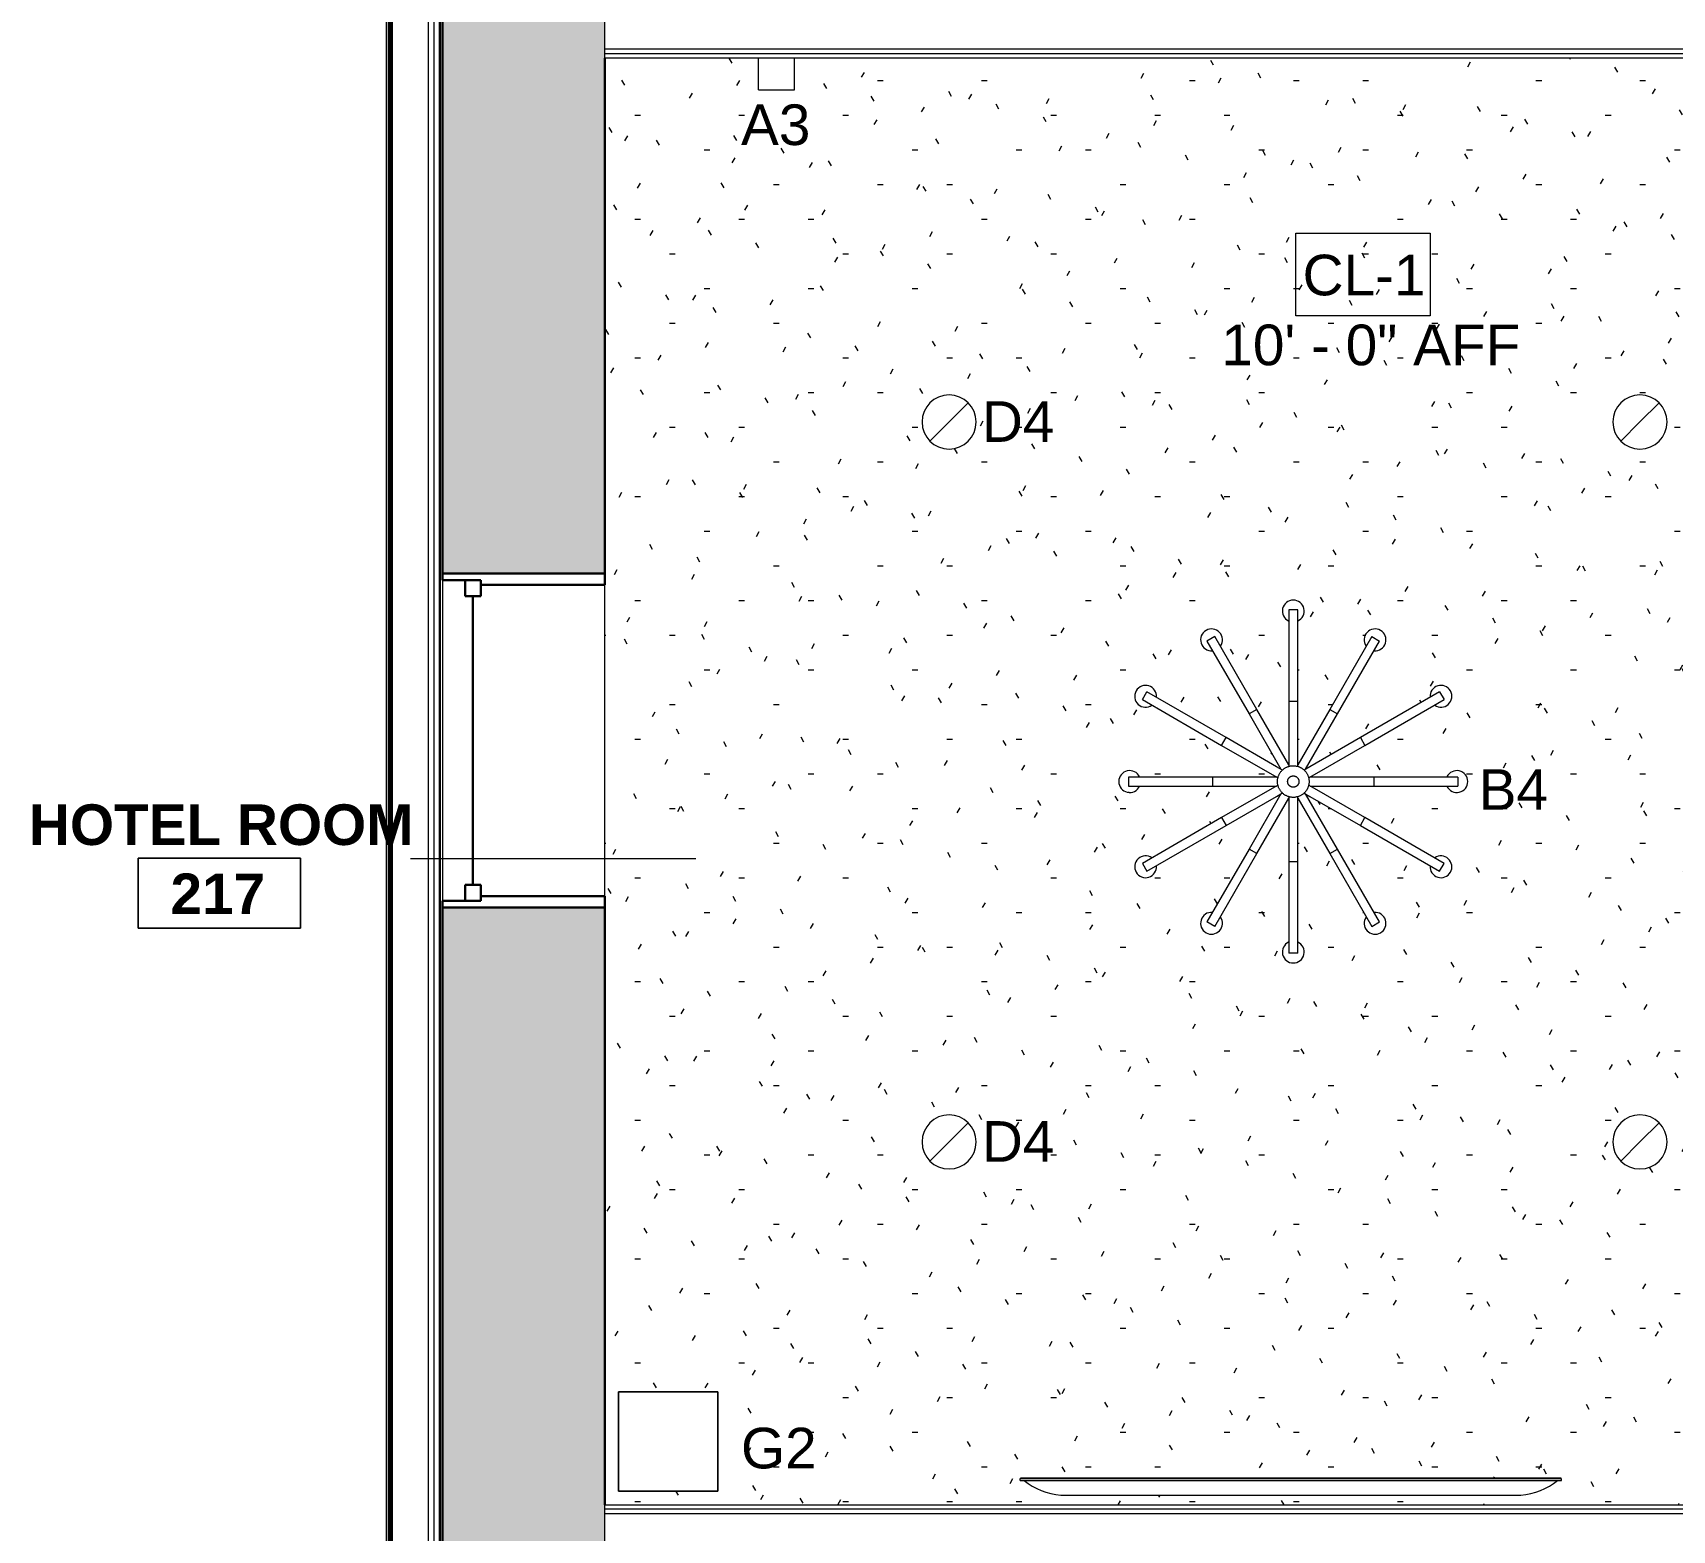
# Model space of a CAD drawing. Header units: inches. Extents: x -1176 to 1507, y -2527 to 978.
# Drawn here: x -1080.5 to -898.8, y -494.7 to -328.8 of the extents above; entities that cross this region are included whole.
import ezdxf

# ---------------------------------------------------------------- set-up
doc = ezdxf.new("R2010")
doc.units = ezdxf.units.IN
doc.header["$MEASUREMENT"] = 0
for name, color, linetype, lineweight in [('A-AREA-IDEN', 2, 'Continuous', 9), ('A-CLNG', 13, 'Continuous', 18), ('A-CLNG-IDEN', 151, 'Continuous', 9), ('A-CLNG-PATT', 13, 'Continuous', 18), ('A-DETL-GENF', 92, 'Continuous', 18), ('A-GLAZ', 151, 'Continuous', 18), ('A-WALL', 113, 'Continuous', 18), ('A-WALL-PATT', 111, 'Continuous', 18), ('E-LITE-EQPM', 33, 'Continuous', 9), ('E-LITE-EQPM-IDEN', 33, 'Continuous', 9), ('I-WALL', 2, 'Continuous', 18), ('Q-SPCQ', 91, 'Continuous', 9)]:
    doc.layers.add(name, color=color, linetype=linetype, lineweight=lineweight)
doc.styles.add('Arial', font='arial.ttf', dxfattribs={"height": 4.5})
doc.styles.add('Swis721 Lt BT', font='swissl.ttf', dxfattribs={"height": 4.5})
doc.styles.add('Swis721 Lt BT_B', font='', dxfattribs={"height": 4.5})
doc.styles.get('Swis721 Lt BT_B').set_extended_font_data('Swis721 Lt BT', bold=True)

# ---------------------------------------------------------------- blocks, each defined once
blk = doc.blocks.new('Double Hung - medium windows 3_ 1_-6826448-2nd Floor RCP')
at = {"layer": 'A-GLAZ', "color": 8, "lineweight": 30}
for p, q in [((-18.5, 9), (-17.75, 9)), ((-17.75, 4.75), (-17.75, 9)), ((17.75, 4.75), (17.75, 9)), ((18.5, 9), (17.75, 9)), ((-17.75, 6.5), (-17.75, 4.75)), ((-17.75, 6.5), (-16, 6.5)), ((-16, 6.5), (-16, 4.75)), ((-16, 5.625), (16, 5.625)), ((16, 6.5), (16, 4.75)), ((17.75, 6.5), (16, 6.5)), ((17.75, 6.5), (17.75, 4.75)), ((-17.75, 4.75), (-16, 4.75)), ((-17.75, 4.75), (-17.25, 4.75)), ((-17.25, -9), (-17.25, 4.75)), ((17.75, 4.75), (16, 4.75)), ((17.25, 4.75), (17.75, 4.75)), ((17.25, 4.75), (17.25, -9)), ((-17.25, -9), (-18.5, -9)), ((17.25, -9), (18.5, -9))]:
    blk.add_line(p, q, dxfattribs=at)
blk = doc.blocks.new('A-Flat_Screen_TV - OLED 65B6P 65_-4747238-2nd Floor RCP')
at = {"layer": 'Q-SPCQ'}
for p, q in [((-29.94, 0.19), (-30, 0.19)), ((-30, 0.19), (-30, 0)), ((-30, 0), (30, 0)), ((-29.56, 0.19), (-29.94, 0.19)), ((-29.94, 0), (-29.94, -0.06)), ((29.56, 0.19), (-29.56, 0.19)), ((25.5, 1.81), (-25.5, 1.81)), ((29.94, 0.19), (29.56, 0.19)), ((30, 0.19), (29.94, 0.19)), ((29.94, 0), (29.94, -0.06)), ((30, 0.19), (30, 0)), ((-29.94, -0.06), (29.94, -0.06))]:
    blk.add_line(p, q, dxfattribs=at)
for centre, start, end in [((-24.9, -5.58), 94.6372, 128.9656), ((24.9, -5.58), 51.0344, 85.3628)]:
    blk.add_arc(centre, 7.41, start, end, dxfattribs=at)
blk = doc.blocks.new('Sconce Light - Sphere - Bedside Sconce-8114696-2nd Floor RCP')
at = {"layer": 'E-LITE-EQPM'}
for p, q in [((0, 6.3125), (-2, 6.3125)), ((-2, 6.3125), (-2, 2.8125)), ((2, 6.3125), (0, 6.3125)), ((2, 6.3125), (2, 2.8125)), ((-2, 2.8125), (0, 2.8125)), ((0, 2.8125), (2, 2.8125))]:
    blk.add_line(p, q, dxfattribs=at)
blk = doc.blocks.new('Iron_Chandelier_2145 - Iron_Chandelier_2145-V2-2nd Floor RCP')
at = {"layer": 'E-LITE-EQPM'}
for p, q in [((-0.5, 19.02), (-0.5, 8.88)), ((0.5, 19.02), (-0.5, 19.02)), ((0.5, 8.88), (0.5, 19.02)), ((-8.69, 16.05), (-9.56, 15.55)), ((-9.56, 15.55), (-4.9, 7.49)), ((-4.04, 7.99), (-8.69, 16.05)), ((8.69, 16.05), (4.04, 7.99)), ((4.9, 7.49), (9.56, 15.55)), ((8.69, 16.05), (9.56, 15.55)), ((-16.72, 9.08), (-16.22, 9.94)), ((-7.44, 4.87), (-16.22, 9.94)), ((16.22, 9.94), (7.44, 4.87)), ((16.22, 9.94), (16.72, 9.08)), ((-16.72, 9.08), (-7.94, 4)), ((-4.04, 7.99), (-4.9, 7.49)), ((-4.9, 7.49), (-1.36, 1.36)), ((-0.5, 1.86), (-4.04, 7.99)), ((-0.5, 8.88), (-0.5, 2.41)), ((0.5, 8.88), (-0.5, 8.88)), ((0.5, 2.41), (0.5, 8.88)), ((4.04, 7.99), (0.5, 1.86)), ((1.36, 1.36), (4.9, 7.49)), ((4.04, 7.99), (4.9, 7.49)), ((7.94, 4), (16.72, 9.08)), ((-7.94, 4), (-7.44, 4.87)), ((-7.94, 4), (-2.34, 0.77)), ((-1.84, 1.64), (-7.44, 4.87)), ((7.44, 4.87), (1.84, 1.64)), ((2.34, 0.77), (7.94, 4)), ((7.44, 4.87), (7.94, 4)), ((-0.5, 2.41), (-0.5, 1.66)), ((0.5, 1.67), (0.5, 2.41)), ((-8.94, 0.5), (-18.25, 0.5)), ((-18.25, 0.5), (-18.25, -0.5)), ((-1.86, 0.5), (-8.94, 0.5)), ((-8.94, 0.5), (-8.94, -0.5)), ((-2.34, 0.77), (-1.69, 0.4)), ((-1.2, 1.27), (-1.84, 1.64)), ((1.84, 1.64), (1.19, 1.26)), ((1.69, 0.4), (2.34, 0.77)), ((8.94, 0.5), (1.86, 0.5)), ((18.25, 0.5), (8.94, 0.5)), ((8.94, 0.5), (8.94, -0.5)), ((18.25, 0.5), (18.25, -0.5)), ((-18.25, -0.5), (-8.94, -0.5)), ((-8.94, -0.5), (-1.86, -0.5)), ((-2.34, -0.77), (-7.94, -4)), ((-7.44, -4.87), (-1.84, -1.64)), ((-1.36, -1.36), (-4.9, -7.49)), ((-1.69, -0.4), (-2.34, -0.77)), ((-1.84, -1.64), (-1.19, -1.26)), ((-0.5, -1.67), (-0.5, -2.41)), ((0.5, -2.41), (0.5, -1.66)), ((1.2, -1.27), (1.84, -1.64)), ((4.9, -7.49), (1.36, -1.36)), ((2.34, -0.77), (1.69, -0.4)), ((1.84, -1.64), (7.44, -4.87)), ((1.86, -0.5), (8.94, -0.5)), ((7.94, -4), (2.34, -0.77)), ((8.94, -0.5), (18.25, -0.5)), ((-4.04, -7.99), (-0.5, -1.86)), ((-0.5, -2.41), (-0.5, -8.88)), ((0.5, -1.86), (4.04, -7.99)), ((0.5, -8.88), (0.5, -2.41)), ((-7.94, -4), (-16.72, -9.08)), ((-16.22, -9.94), (-7.44, -4.87)), ((-7.94, -4), (-7.44, -4.87)), ((7.44, -4.87), (7.94, -4)), ((7.44, -4.87), (16.22, -9.94)), ((16.72, -9.08), (7.94, -4)), ((-16.72, -9.08), (-16.22, -9.94)), ((-4.9, -7.49), (-9.56, -15.55)), ((-8.69, -16.05), (-4.04, -7.99)), ((-4.04, -7.99), (-4.9, -7.49)), ((-0.5, -8.88), (-0.5, -19.02)), ((0.5, -8.88), (-0.5, -8.88)), ((0.5, -19.02), (0.5, -8.88)), ((4.04, -7.99), (4.9, -7.49)), ((4.04, -7.99), (8.69, -16.05)), ((9.56, -15.55), (4.9, -7.49)), ((16.22, -9.94), (16.72, -9.08)), ((-8.69, -16.05), (-9.56, -15.55)), ((8.69, -16.05), (9.56, -15.55)), ((0.5, -19.02), (-0.5, -19.02))]:
    blk.add_line(p, q, dxfattribs=at)
at = {"layer": 'E-LITE-EQPM', "flags": 128}
for points in [[(-1.75, 0), (-1.75, 0.07), (-1.75, 0.14), (-1.74, 0.21), (-1.73, 0.28), (-1.72, 0.35), (-1.7, 0.42), (-1.68, 0.48), (-1.66, 0.55), (-1.64, 0.62), (-1.61, 0.68), (-1.59, 0.75), (-1.56, 0.81), (-1.52, 0.87), (-1.49, 0.93), (-1.45, 0.99), (-1.41, 1.05), (-1.36, 1.1), (-1.32, 1.16), (-1.27, 1.21), (-1.22, 1.26), (-1.17, 1.31), (-1.12, 1.35), (-1.06, 1.39), (-1.01, 1.44), (-0.95, 1.48), (-0.89, 1.51), (-0.83, 1.55), (-0.76, 1.58), (-0.7, 1.61), (-0.64, 1.63), (-0.57, 1.66), (-0.5, 1.68), (-0.44, 1.7), (-0.37, 1.71), (-0.3, 1.73), (-0.23, 1.74), (-0.16, 1.75), (-0.09, 1.75), (-0.02, 1.75), (0.05, 1.75), (0.12, 1.75), (0.19, 1.74), (0.26, 1.73), (0.33, 1.72), (0.4, 1.71), (0.47, 1.69), (0.53, 1.67), (0.6, 1.65), (0.67, 1.62), (0.73, 1.59), (0.79, 1.56), (0.85, 1.53), (0.92, 1.5), (0.97, 1.46), (1.03, 1.42), (1.09, 1.38), (1.14, 1.33), (1.19, 1.28), (1.24, 1.23), (1.29, 1.18), (1.34, 1.13), (1.38, 1.08), (1.43, 1.02), (1.46, 0.96), (1.5, 0.9), (1.54, 0.84), (1.57, 0.78), (1.6, 0.72), (1.63, 0.65), (1.65, 0.59), (1.67, 0.52), (1.69, 0.45), (1.71, 0.39), (1.72, 0.32), (1.74, 0.25), (1.74, 0.18), (1.75, 0.11), (1.75, 0.04), (1.75, 0)], [(-0.63, 0), (-0.63, 0.03), (-0.63, 0.05), (-0.62, 0.08), (-0.62, 0.1), (-0.62, 0.12), (-0.61, 0.15), (-0.6, 0.17), (-0.6, 0.2), (-0.59, 0.22), (-0.58, 0.24), (-0.57, 0.27), (-0.56, 0.29), (-0.55, 0.31), (-0.53, 0.33), (-0.52, 0.35), (-0.5, 0.38), (-0.49, 0.39), (-0.47, 0.41), (-0.46, 0.43), (-0.44, 0.45), (-0.42, 0.47), (-0.4, 0.48), (-0.38, 0.5), (-0.36, 0.51), (-0.34, 0.53), (-0.32, 0.54), (-0.3, 0.55), (-0.27, 0.57), (-0.25, 0.58), (-0.23, 0.59), (-0.2, 0.59), (-0.18, 0.6), (-0.16, 0.61), (-0.13, 0.61), (-0.11, 0.62), (-0.08, 0.62), (-0.06, 0.63), (-0.03, 0.63), (-0.01, 0.63), (0.02, 0.63), (0.04, 0.63), (0.07, 0.62), (0.09, 0.62), (0.12, 0.62), (0.14, 0.61), (0.17, 0.61), (0.19, 0.6), (0.21, 0.59), (0.24, 0.58), (0.26, 0.57), (0.28, 0.56), (0.31, 0.55), (0.33, 0.54), (0.35, 0.52), (0.37, 0.51), (0.39, 0.49), (0.41, 0.48), (0.43, 0.46), (0.45, 0.44), (0.46, 0.42), (0.48, 0.41), (0.5, 0.39), (0.51, 0.37), (0.52, 0.35), (0.54, 0.32), (0.55, 0.3), (0.56, 0.28), (0.57, 0.26), (0.58, 0.23), (0.59, 0.21), (0.6, 0.19), (0.61, 0.16), (0.61, 0.14), (0.62, 0.11), (0.62, 0.09), (0.62, 0.06), (0.63, 0.04), (0.63, 0.01), (0.63, 0)], [(1.75, 0), (1.75, -0.07), (1.75, -0.14), (1.74, -0.21), (1.73, -0.28), (1.72, -0.35), (1.7, -0.42), (1.68, -0.48), (1.66, -0.55), (1.64, -0.62), (1.61, -0.68), (1.59, -0.75), (1.56, -0.81), (1.52, -0.87), (1.49, -0.93), (1.45, -0.99), (1.41, -1.05), (1.36, -1.1), (1.32, -1.16), (1.27, -1.21), (1.22, -1.26), (1.17, -1.31), (1.12, -1.35), (1.06, -1.39), (1.01, -1.44), (0.95, -1.48), (0.89, -1.51), (0.83, -1.55), (0.76, -1.58), (0.7, -1.61), (0.64, -1.63), (0.57, -1.66), (0.5, -1.68), (0.44, -1.7), (0.37, -1.71), (0.3, -1.73), (0.23, -1.74), (0.16, -1.75), (0.09, -1.75), (0.02, -1.75), (-0.05, -1.75), (-0.12, -1.75), (-0.19, -1.74), (-0.26, -1.73), (-0.33, -1.72), (-0.4, -1.71), (-0.47, -1.69), (-0.53, -1.67), (-0.6, -1.65), (-0.67, -1.62), (-0.73, -1.59), (-0.79, -1.56), (-0.85, -1.53), (-0.92, -1.5), (-0.97, -1.46), (-1.03, -1.42), (-1.09, -1.38), (-1.14, -1.33), (-1.19, -1.28), (-1.24, -1.23), (-1.29, -1.18), (-1.34, -1.13), (-1.38, -1.08), (-1.43, -1.02), (-1.46, -0.96), (-1.5, -0.9), (-1.54, -0.84), (-1.57, -0.78), (-1.6, -0.72), (-1.63, -0.65), (-1.65, -0.59), (-1.67, -0.52), (-1.69, -0.45), (-1.71, -0.39), (-1.72, -0.32), (-1.74, -0.25), (-1.74, -0.18), (-1.75, -0.11), (-1.75, -0.04), (-1.75, 0)], [(0.63, 0), (0.63, -0.03), (0.63, -0.05), (0.62, -0.08), (0.62, -0.1), (0.62, -0.12), (0.61, -0.15), (0.6, -0.17), (0.6, -0.2), (0.59, -0.22), (0.58, -0.24), (0.57, -0.27), (0.56, -0.29), (0.55, -0.31), (0.53, -0.33), (0.52, -0.35), (0.5, -0.38), (0.49, -0.39), (0.47, -0.41), (0.46, -0.43), (0.44, -0.45), (0.42, -0.47), (0.4, -0.48), (0.38, -0.5), (0.36, -0.51), (0.34, -0.53), (0.32, -0.54), (0.3, -0.55), (0.27, -0.57), (0.25, -0.58), (0.23, -0.59), (0.2, -0.59), (0.18, -0.6), (0.16, -0.61), (0.13, -0.61), (0.11, -0.62), (0.08, -0.62), (0.06, -0.63), (0.03, -0.63), (0.01, -0.63), (-0.02, -0.63), (-0.04, -0.63), (-0.07, -0.62), (-0.09, -0.62), (-0.12, -0.62), (-0.14, -0.61), (-0.17, -0.61), (-0.19, -0.6), (-0.21, -0.59), (-0.24, -0.58), (-0.26, -0.57), (-0.28, -0.56), (-0.31, -0.55), (-0.33, -0.54), (-0.35, -0.52), (-0.37, -0.51), (-0.39, -0.49), (-0.41, -0.48), (-0.43, -0.46), (-0.45, -0.44), (-0.46, -0.42), (-0.48, -0.41), (-0.5, -0.39), (-0.51, -0.37), (-0.52, -0.35), (-0.54, -0.32), (-0.55, -0.3), (-0.56, -0.28), (-0.57, -0.26), (-0.58, -0.23), (-0.59, -0.21), (-0.6, -0.19), (-0.61, -0.16), (-0.61, -0.14), (-0.62, -0.11), (-0.62, -0.09), (-0.62, -0.06), (-0.63, -0.04), (-0.63, -0.01), (-0.63, 0)]]:
    blk.add_lwpolyline(points, dxfattribs=at)
at = {"layer": 'E-LITE-EQPM'}
for centre, start, end in [((0, 18.89), 90, 244.637), ((0, 18.89), 295.363, 90), ((-9.06, 15.7), 120, 274.637), ((-9.06, 15.7), 325.363, 120), ((9.06, 15.7), 60, 214.637), ((9.06, 15.7), 265.363, 60), ((-16.36, 9.44), 150, 304.637), ((-16.36, 9.44), 355.363, 150), ((16.36, 9.44), 30, 184.637), ((16.36, 9.44), 235.363, 30), ((-18.12, 0), 25.363, 180), ((-18.12, 0), 180, 334.637), ((18.12, 0), 0, 154.637), ((18.12, 0), 205.363, 0), ((-16.36, -9.44), 55.363, 210), ((16.36, -9.44), 330, 124.637), ((-16.36, -9.44), 210, 4.637), ((16.36, -9.44), 175.363, 330), ((-9.06, -15.7), 85.363, 240), ((9.06, -15.7), 300, 94.637), ((-9.06, -15.7), 240, 34.637), ((9.06, -15.7), 145.363, 300), ((0, -18.89), 115.363, 270), ((0, -18.89), 270, 64.637)]:
    blk.add_arc(centre, 1.21, start, end, dxfattribs=at)
blk = doc.blocks.new('Lighting_Pendants_Elesi-Luce_Quid_02820 - Quid_02820-7182509-2nd Floor RCP')
at = {"layer": 'A-DETL-GENF', "lineweight": 9}
for p, q in [((5.51, 5.51), (-5.51, 5.51)), ((-5.51, 5.51), (-5.51, -5.51)), ((-5.51, -5.51), (-5.51, 5.51)), ((-5.51, 5.51), (5.51, 5.51)), ((5.51, -5.51), (5.51, 5.51)), ((5.51, 5.51), (5.51, -5.51)), ((-5.51, -5.51), (5.51, -5.51)), ((5.51, -5.51), (-5.51, -5.51))]:
    blk.add_line(p, q, dxfattribs=at)
blk = doc.blocks.new('L-Recessed Circular - Downlight - 6_-7313291-2nd Floor RCP')
at = {"layer": 'E-LITE-EQPM'}
for q in [(2.12, 2.12), (-2.12, -2.12)]:
    blk.add_line((0, 0), q, dxfattribs=at)
for start, end in [(360, 180), (180, 360)]:
    blk.add_arc((0, 0), 3, start, end, dxfattribs=at)
blk = doc.blocks.new('Room Tag - Room Name and Number-3379422-2nd Floor RCP')
at = {"layer": 'A-AREA-IDEN'}
for p, q in [((-0.1881, -0.1636), (-0.1881, -0.0018)), ((-0.1881, -0.0018), (0.1869, -0.0018)), ((0.1869, -0.0018), (-0.1881, -0.0018)), ((-0.1881, -0.0018), (-0.1881, -0.1636)), ((0.1869, -0.0018), (0.1869, -0.1636)), ((0.1869, -0.1636), (0.1869, -0.0018)), ((0.1869, -0.1636), (-0.1881, -0.1636)), ((-0.1881, -0.1636), (0.1869, -0.1636))]:
    blk.add_line(p, q, dxfattribs=at)

msp = doc.modelspace()

# ---------------------------------------------------------------- hatches: boundary and pattern name
at = {"layer": 'A-CLNG-PATT'}
h = msp.add_hatch(dxfattribs=at)
h.set_pattern_fill('FP_2', color=256, style=0, pattern_type=2)
h.set_pattern_definition([(0, (0, 0), (15.36, 3.84), [0.634, -10.886, 0.634, -10.886, -61.44]), (0, (0, 0), (15.36, 3.84), [-23.04, 0.634, -22.406, 0.634, -10.886, -26.88]), (0, (0, 0), (15.36, 3.84), [-57.6, 0.634, -7.046, 0.634, -18.566]), (120, (5.76, 1.92), (-11.005538, 11.38215), [0.634, -10.886, 0.634, -10.886, -61.44]), (120, (5.76, 1.92), (-11.005538, 11.38215), [-23.04, 0.634, -22.406, 0.634, -10.886, -26.88]), (120, (5.76, 1.92), (-11.005538, 11.38215), [-57.6, 0.634, -7.046, 0.634, -18.566]), (240, (7.68, 9.6), (-4.354462, -15.22215), [0.634, -10.886, 0.634, -10.886, -61.44]), (240, (7.68, 9.6), (-4.354462, -15.22215), [-23.04, 0.634, -22.406, 0.634, -10.886, -26.88]), (240, (7.68, 9.6), (-4.354462, -15.22215), [-57.6, 0.634, -7.046, 0.634, -18.566])])
h.paths.add_polyline_path([(-1017.06, -491.86), (-864.55, -491.86), (-864.55, -331.61), (-876.04, -331.61), (-876.04, -335.11), (-880.04, -335.11), (-880.04, -331.61), (-996.06, -331.61), (-996.06, -335.11), (-1000.06, -335.11), (-1000.06, -331.61), (-1017.06, -331.61), (-1017.06, -483.16)], flags=0)
h.paths.add_polyline_path([(-915.57, -490.8), (-966.57, -490.8), (-968.03, -490.54), (-969.4, -489.99), (-970.64, -489.18), (-971.07, -489.18), (-971.07, -488.99), (-971.01, -488.99), (-971.01, -488.93), (-911.14, -488.93), (-911.14, -488.99), (-911.07, -488.99), (-911.07, -489.18), (-911.51, -489.18), (-912.75, -489.99), (-914.12, -490.54), (-914.29, -490.57)], flags=0)
h.paths.add_polyline_path([(-1015.57, -490.38), (-1015.57, -479.35), (-1004.55, -479.37), (-1004.55, -490.38), (-1015.57, -490.38)], flags=0)
h.paths.add_polyline_path([(-978.93, -454.66), (-979.71, -454.56), (-980.43, -454.26), (-981.05, -453.78), (-981.53, -453.16), (-981.83, -452.44), (-981.93, -451.66), (-981.83, -450.88), (-981.53, -450.16), (-981.05, -449.54), (-980.43, -449.06), (-979.71, -448.76), (-978.93, -448.66), (-978.16, -448.76), (-977.43, -449.06), (-976.81, -449.54), (-976.33, -450.16), (-976.03, -450.88), (-975.93, -451.66), (-976.03, -452.44), (-976.33, -453.16), (-976.81, -453.78), (-977.43, -454.26), (-978.16, -454.56)], flags=0)
h.paths.add_polyline_path([(-902.39, -454.66), (-903.17, -454.56), (-903.89, -454.26), (-904.51, -453.78), (-904.99, -453.16), (-905.29, -452.44), (-905.39, -451.66), (-905.29, -450.88), (-904.99, -450.16), (-904.51, -449.54), (-903.89, -449.06), (-903.17, -448.76), (-902.39, -448.66), (-901.61, -448.76), (-900.89, -449.06), (-900.27, -449.54), (-899.79, -450.16), (-899.49, -450.88), (-899.39, -451.66), (-899.49, -452.44), (-899.79, -453.16), (-900.27, -453.78), (-900.89, -454.26), (-901.61, -454.56)], flags=0)
h.paths.add_polyline_path([(-940.8, -431.83), (-941.51, -431.6), (-941.95, -430.99), (-941.95, -430.25), (-941.51, -429.64), (-941.3, -429.58), (-941.3, -413.6), (-948.91, -426.78), (-948.76, -426.94), (-948.7, -427.71), (-949.06, -428.33), (-949.74, -428.63), (-950.47, -428.48), (-950.97, -427.92), (-951.03, -427.15), (-950.67, -426.54), (-949.99, -426.23), (-949.78, -426.28), (-942.17, -413.1), (-956, -421.09), (-955.96, -421.3), (-956.26, -421.99), (-956.91, -422.36), (-957.65, -422.28), (-958.2, -421.78), (-958.36, -421.05), (-958.06, -420.37), (-957.41, -420), (-956.67, -420.08), (-956.5, -420.22), (-943.14, -412.51), (-943.14, -412.24), (-957.88, -412.24), (-957.95, -412.45), (-958.56, -412.88), (-959.3, -412.88), (-959.91, -412.45), (-960.14, -411.74), (-959.91, -411.03), (-959.3, -410.59), (-958.55, -410.59), (-957.95, -411.03), (-957.88, -411.24), (-942.67, -411.24), (-956.52, -403.26), (-956.67, -403.4), (-957.44, -403.46), (-958.06, -403.1), (-958.36, -402.42), (-958.2, -401.69), (-957.65, -401.19), (-956.88, -401.13), (-956.26, -401.48), (-955.96, -402.17), (-956, -402.38), (-942.17, -410.37), (-949.78, -397.19), (-949.99, -397.24), (-950.67, -396.94), (-951.05, -396.29), (-950.97, -395.55), (-950.47, -394.99), (-949.74, -394.84), (-949.06, -395.14), (-948.68, -395.79), (-948.76, -396.53), (-948.91, -396.69), (-941.3, -409.87), (-941.3, -393.9), (-941.51, -393.83), (-941.95, -393.22), (-941.95, -392.48), (-941.51, -391.87), (-940.8, -391.64), (-940.09, -391.87), (-939.66, -392.48), (-939.66, -393.22), (-940.09, -393.83), (-940.3, -393.9), (-940.3, -409.87), (-932.7, -396.69), (-932.84, -396.53), (-932.91, -395.76), (-932.55, -395.14), (-931.87, -394.84), (-931.14, -394.99), (-930.64, -395.55), (-930.58, -396.32), (-930.93, -396.94), (-931.61, -397.24), (-931.83, -397.19), (-939.44, -410.37), (-925.6, -402.38), (-925.65, -402.17), (-925.35, -401.48), (-924.7, -401.11), (-923.96, -401.19), (-923.4, -401.69), (-923.25, -402.42), (-923.55, -403.1), (-924.2, -403.47), (-924.94, -403.4), (-925.1, -403.25), (-938.94, -411.24), (-923.72, -411.24), (-923.66, -411.03), (-923.05, -410.59), (-922.3, -410.59), (-921.7, -411.03), (-921.47, -411.74), (-921.7, -412.45), (-922.31, -412.88), (-923.05, -412.88), (-923.66, -412.45), (-923.72, -412.24), (-938.94, -412.24), (-925.09, -420.21), (-924.94, -420.08), (-924.17, -420.01), (-923.55, -420.37), (-923.25, -421.05), (-923.4, -421.78), (-923.96, -422.28), (-924.73, -422.34), (-925.35, -421.99), (-925.65, -421.3), (-925.6, -421.09), (-939.44, -413.1), (-931.83, -426.28), (-931.61, -426.23), (-930.93, -426.54), (-930.56, -427.18), (-930.64, -427.92), (-931.14, -428.48), (-931.87, -428.63), (-932.55, -428.33), (-932.92, -427.68), (-932.84, -426.94), (-932.7, -426.78), (-940.3, -413.6), (-940.3, -429.58), (-940.09, -429.64), (-939.66, -430.25), (-939.66, -431), (-940.09, -431.6), (-940.76, -431.81)], flags=0)
h.paths.add_polyline_path([(-943.14, -412.51), (-942.67, -412.24), (-943.14, -412.24)], flags=0)
h.paths.add_polyline_path([(-902.39, -374.91), (-903.17, -374.81), (-903.89, -374.51), (-904.51, -374.03), (-904.99, -373.41), (-905.29, -372.68), (-905.39, -371.91), (-905.29, -371.13), (-904.99, -370.41), (-904.51, -369.79), (-903.89, -369.31), (-903.17, -369.01), (-902.39, -368.91), (-901.61, -369.01), (-900.89, -369.31), (-900.27, -369.79), (-899.79, -370.41), (-899.49, -371.13), (-899.39, -371.91), (-899.49, -372.68), (-899.79, -373.41), (-900.27, -374.03), (-900.89, -374.51), (-901.61, -374.81)], flags=0)
h.paths.add_polyline_path([(-978.93, -374.91), (-979.71, -374.81), (-980.43, -374.51), (-981.05, -374.03), (-981.53, -373.41), (-981.83, -372.68), (-981.93, -371.91), (-981.83, -371.13), (-981.53, -370.41), (-981.05, -369.79), (-980.43, -369.31), (-979.71, -369.01), (-978.93, -368.91), (-978.16, -369.01), (-977.43, -369.31), (-976.81, -369.79), (-976.33, -370.41), (-976.03, -371.13), (-975.93, -371.91), (-976.03, -372.68), (-976.33, -373.41), (-976.81, -374.03), (-977.43, -374.51), (-978.16, -374.81)], flags=0)
at = {"layer": 'A-WALL-PATT', "lineweight": 9}
h = msp.add_hatch(color=7, dxfattribs=at)
h.paths.add_polyline_path([(-1035.06, -1284.19), (-1017.06, -1284.19), (-1017.06, -1210.94), (-1035.06, -1210.94), (-1035.06, -1271.12)], flags=0)
h.paths.add_polyline_path([(-1017.06, -1169.44), (-1017.06, -1003.94), (-1035.06, -1003.94), (-1035.06, -1169.44)], flags=0)
h.paths.add_polyline_path([(-1035.06, -962.44), (-1017.06, -962.44), (-1017.06, -859.94), (-1035.06, -859.94), (-1035.06, -907.45)], flags=0)
h.paths.add_polyline_path([(-1017.06, -818.44), (-1017.06, -715.94), (-1035.06, -715.94), (-1035.06, -818.44)], flags=0)
h.paths.add_polyline_path([(-1017.06, -674.44), (-1017.06, -567.94), (-1035.06, -567.94), (-1035.06, -674.44)], flags=0)
h.paths.add_polyline_path([(-1035.06, -534.44), (-1017.06, -534.44), (-1017.06, -425.69), (-1035.06, -425.69), (-1035.06, -513.47)], flags=0)
h.paths.add_polyline_path([(-1035.06, -388.69), (-1017.06, -388.69), (-1017.06, -275.19), (-1035.06, -275.19), (-1035.06, -361.94)], flags=0)
h.paths.add_polyline_path([(-1017.06, -239.19), (-1017.06, -119.5), (-1035.06, -119.5), (-1035.06, -239.19)], flags=0)
h.paths.add_polyline_path([(-1017.06, -83.5), (-1017.06, 16.25), (-1035.06, 16.25), (-1035.06, -83.5)], flags=0)

# ---------------------------------------------------------------- linework, layer by layer
at = {"layer": 'A-AREA-IDEN'}
msp.add_line((-1006.99, -420.31), (-1038.62, -420.31), dxfattribs=at)
at = {"layer": 'A-CLNG'}
for centre, start, end in [((-978.93, -371.91), 0, 180), ((-902.39, -371.91), 0, 180), ((-978.93, -371.91), 180, 0), ((-902.39, -371.91), 180, 0), ((-978.93, -451.66), 0, 180), ((-902.39, -451.66), 0, 180), ((-978.93, -451.66), 180, 0), ((-902.39, -451.66), 180, 0)]:
    msp.add_arc(centre, 3, start, end, dxfattribs=at)
at = {"layer": 'A-CLNG-IDEN', "flags": 128}
msp.add_lwpolyline([(-940.52, -351.01), (-925.64, -351.01), (-925.64, -360.14), (-940.52, -360.14)], close=True, dxfattribs=at)
at = {"layer": 'A-WALL', "lineweight": 9}
for p, q in [((-1041.27, -1284.19), (-1041.27, 16.25)), ((-1041.04, -1284.19), (-1041.04, 16.25)), ((-1040.9, -1284.19), (-1040.9, 16.25)), ((-1040.77, -1284.19), (-1040.77, 16.25)), ((-1040.77, -1284.19), (-1040.77, 16.25)), ((-1040.77, -1284.19), (-1040.77, 16.25)), ((-1040.64, -1284.19), (-1040.64, 16.25)), ((-1040.6, -1284.19), (-1040.6, 16.25)), ((-1036.6, -1284.19), (-1036.6, 16.25)), ((-1035.99, -1284.19), (-1035.99, 16.25)), ((-1035.41, -1284.19), (-1035.41, 16.25)), ((-1035.3, -1284.19), (-1035.3, 16.25)), ((-1035.06, -388.69), (-1035.06, -425.69)), ((-1017.06, -425.69), (-1017.06, -388.69))]:
    msp.add_line(p, q, dxfattribs=at)
at = {"layer": 'A-WALL', "color": 8, "lineweight": 30}
for p, q in [((-1035.06, -388.69), (-1035.06, -275.19)), ((-1017.06, -331.61), (-1017.06, -388.69)), ((-1017.06, -388.69), (-1035.06, -388.69)), ((-1035.06, -534.44), (-1035.06, -425.69)), ((-1035.06, -425.69), (-1017.06, -425.69)), ((-1017.06, -425.69), (-1017.06, -491.86))]:
    msp.add_line(p, q, dxfattribs=at)
at = {"layer": 'A-WALL'}
for p, q in [((-1017.06, -331.61), (-1017.06, -325.98)), ((-863.55, -330.61), (-1017.06, -330.61)), ((-864.05, -331.11), (-1017.06, -331.11)), ((-1017.06, -497.49), (-1017.06, -491.86)), ((-817.17, -492.36), (-1017.06, -492.36)), ((-817.17, -492.86), (-1017.06, -492.86))]:
    msp.add_line(p, q, dxfattribs=at)
at = {"layer": 'I-WALL'}
for p, q in [((-1000.06, -331.61), (-1017.06, -331.61)), ((-880.04, -331.61), (-996.06, -331.61)), ((-1017.06, -491.86), (-817.17, -491.86))]:
    msp.add_line(p, q, dxfattribs=at)

# ---------------------------------------------------------------- block references
at = {"layer": 'A-AREA-IDEN', "xscale": 47.99999999999997, "yscale": 47.99999999999997, "zscale": 47.99999999999997}
msp.add_blockref('Room Tag - Room Name and Number-3379422-2nd Floor RCP', (-1059.76, -420.13), dxfattribs=at)
at = {"layer": 'A-GLAZ', "rotation": 89.99999999999991}
msp.add_blockref('Double Hung - medium windows 3_ 1_-6826448-2nd Floor RCP', (-1026.06, -407.19), dxfattribs=at)
at = {"layer": 'E-LITE-EQPM', "rotation": 180}
for name, p in [('Sconce Light - Sphere - Bedside Sconce-8114696-2nd Floor RCP', (-998.06, -328.79)), ('Lighting_Pendants_Elesi-Luce_Quid_02820 - Quid_02820-7182509-2nd Floor RCP', (-1010.06, -484.86))]:
    msp.add_blockref(name, p, dxfattribs=at)
at = {"layer": 'E-LITE-EQPM'}
for name, p in [('L-Recessed Circular - Downlight - 6_-7313291-2nd Floor RCP', (-978.93, -371.91)), ('L-Recessed Circular - Downlight - 6_-7313291-2nd Floor RCP', (-902.39, -371.91)), ('Iron_Chandelier_2145 - Iron_Chandelier_2145-V2-2nd Floor RCP', (-940.8, -411.74)), ('L-Recessed Circular - Downlight - 6_-7313291-2nd Floor RCP', (-978.93, -451.66)), ('L-Recessed Circular - Downlight - 6_-7313291-2nd Floor RCP', (-902.39, -451.66))]:
    msp.add_blockref(name, p, dxfattribs=at)
at = {"layer": 'Q-SPCQ', "rotation": 180}
msp.add_blockref('A-Flat_Screen_TV - OLED 65B6P 65_-4747238-2nd Floor RCP', (-941.07, -488.99), dxfattribs=at)

# ---------------------------------------------------------------- texts
at = {"layer": 'A-AREA-IDEN', "char_height": 4.5, "attachment_point": 1, "style": 'Swis721 Lt BT_B'}
for s, insert, width in [('HOTEL ROOM', (-1080.88, -414.27), 51.0555), ('217', (-1065.2, -421.93), 12.726)]:
    msp.add_mtext(s, dxfattribs=dict(at, insert=insert, width=width))
at = {"layer": 'A-CLNG-IDEN', "char_height": 4.5, "attachment_point": 1, "style": 'Swis721 Lt BT'}
for s, insert, width in [('CL-1', (-939.77, -353.38), 16.059), ('10\' - 0" AFF', (-948.77, -361.12), 37.875)]:
    msp.add_mtext(s, dxfattribs=dict(at, insert=insert, width=width))
at = {"layer": 'E-LITE-EQPM-IDEN', "char_height": 4.5, "attachment_point": 1, "style": 'Arial'}
for s, insert, width in [('A3', (-1001.99, -336.73), 9.393), ('D4', (-975.3, -369.61), 9.8475), ('B4', (-920.26, -410.37), 9.393), ('D4', (-975.3, -449.36), 9.8475), ('G2', (-1001.99, -483.33), 10.302)]:
    msp.add_mtext(s, dxfattribs=dict(at, insert=insert, width=width))

doc.saveas('drawing.dxf')
